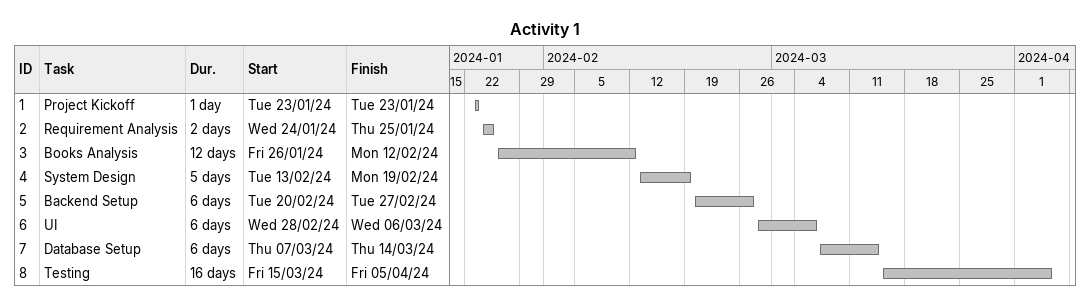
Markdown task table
Activity 1

| ID | Task | Duration | Start | Finish |
|---|---|---|---|---|
| 1 | Project Kickoff | 1d | 2024-01-23 | 2024-01-23 |
| 2 | Requirement Analysis | 2d | 2024-01-24 | 2024-01-25 |
| 3 | Books Analysis | 12d | 2024-01-26 | 2024-02-12 |
| 4 | System Design | 5d | 2024-02-13 | 2024-02-19 |
| 5 | Backend Setup | 6d | 2024-02-20 | 2024-02-27 |
| 6 | UI | 6d | 2024-02-28 | 2024-03-06 |
| 7 | Database Setup | 6d | 2024-03-07 | 2024-03-14 |
| 8 | Testing | 16d | 2024-03-15 | 2024-04-05 |
